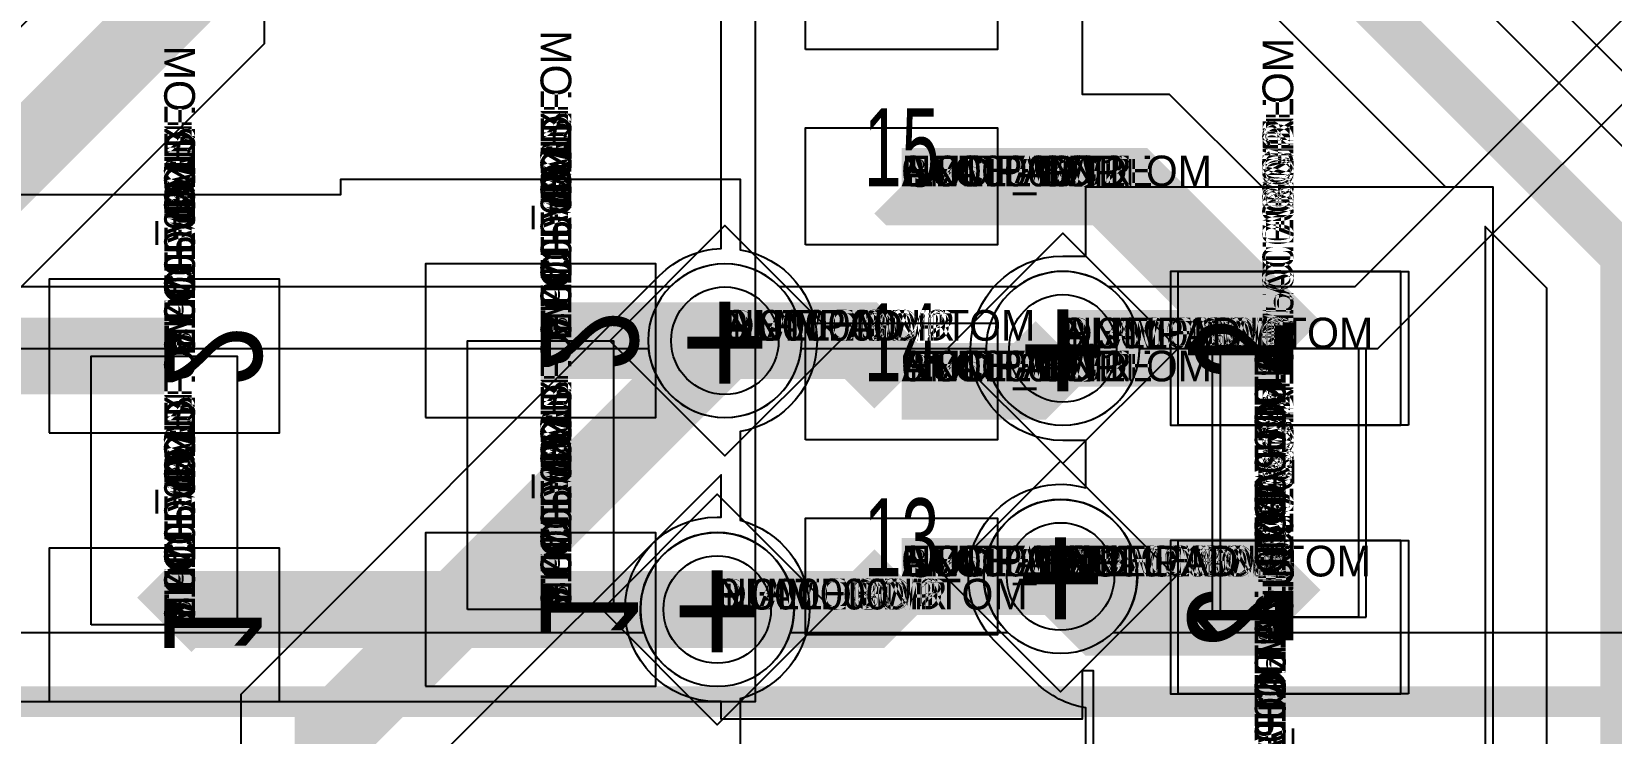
# Model space of a CAD drawing. Extents: x 0 to 323, y 0 to 320.
# Drawn here: x 141.05 to 151.33, y 237.35 to 241.92 of the extents above; entities that cross this region are included whole.
import ezdxf
from ezdxf.enums import TextEntityAlignment as Align

# ---------------------------------------------------------------- set-up
doc = ezdxf.new("R2010")
doc.units = 0
doc.header["$MEASUREMENT"] = 0
doc.layers.get('0').update_dxf_attribs({"linetype": 'CONTINUOUS'})
for name, color, linetype in [('CDN_FIGURES', 7, 'CONTINUOUS'), ('ETCH_BOTTOM', 7, 'CONTINUOUS'), ('ETCH_GND', 3, 'CONTINUOUS'), ('ETCH_INT1', 4, 'CONTINUOUS'), ('ETCH_INT2', 5, 'CONTINUOUS'), ('ETCH_PWR', 6, 'CONTINUOUS'), ('ETCH_TOP', 2, 'CONTINUOUS'), ('MANUFACTURING_NCLEGEND-1-6', 8, 'CONTINUOUS'), ('PACKAGE_GEOMETRY_ASSEMBLY_TOP', 11, 'CONTINUOUS'), ('PACKAGE_GEOMETRY_PIN_NUMBER', 9, 'CONTINUOUS')]:
    doc.layers.add(name, color=color, linetype=linetype)

# ---------------------------------------------------------------- blocks, each defined once
blk = doc.blocks.new('PAD_INFO')
for tag in ['SHAPE_TYPE', 'PAD_HEIGHT', 'PAD_LAYER', 'PAD_TYPE', 'PAD_WIDTH']:
    blk.add_attdef(tag, (0, 0), '', height=0.2)
at = {"flags": 2}
blk.add_attdef('CDN_TYPE', (0, 0), '', height=0.2, dxfattribs=at)
blk = doc.blocks.new('DRILL_INFO')
at = {"flags": 2}
blk.add_attdef('CDN_TYPE', (0, 0), '', height=0.2, dxfattribs=at)
for tag in ['FSHAPE', 'FCHAR', 'DRILL_HEIGHT', 'DIAMETER', 'PLATED', 'DRILL_WIDTH']:
    blk.add_attdef(tag, (0, 0), '', height=0.2)
blk = doc.blocks.new('VIA0700X0300')
at = {"layer": 'ETCH_BOTTOM'}
blk.add_circle((0, 0), 0.35, dxfattribs=at)
at = {"layer": 'ETCH_GND'}
blk.add_circle((0, 0), 0.35, dxfattribs=at)
at = {"layer": 'ETCH_INT1'}
blk.add_circle((0, 0), 0.35, dxfattribs=at)
at = {"layer": 'ETCH_INT2'}
blk.add_circle((0, 0), 0.35, dxfattribs=at)
at = {"layer": 'ETCH_PWR'}
blk.add_circle((0, 0), 0.35, dxfattribs=at)
at = {"layer": 'ETCH_TOP'}
blk.add_circle((0, 0), 0.35, dxfattribs=at)
ref = blk.add_blockref('PAD_INFO', (0, 0))
ref.add_attrib('PAD_LAYER', 'ETCH_TOP', (0, 0), dxfattribs={"height": 0.2})
ref.add_attrib('SHAPE_TYPE', 'NULL', (0, 0), dxfattribs={"height": 0.2})
ref.add_attrib('PAD_TYPE', 'ANTIPAD', (0, 0), dxfattribs={"height": 0.2})
ref.add_attrib('PAD_WIDTH', '0.000000', (0, 0), dxfattribs={"height": 0.2})
ref.add_attrib('PAD_HEIGHT', '0.000000', (0, 0), dxfattribs={"height": 0.2})
ref = blk.add_blockref('PAD_INFO', (0, 0))
ref.add_attrib('PAD_LAYER', 'ETCH_GND', (0, 0), dxfattribs={"height": 0.2})
ref.add_attrib('SHAPE_TYPE', 'NULL', (0, 0), dxfattribs={"height": 0.2})
ref.add_attrib('PAD_TYPE', 'ANTIPAD', (0, 0), dxfattribs={"height": 0.2})
ref.add_attrib('PAD_WIDTH', '0.000000', (0, 0), dxfattribs={"height": 0.2})
ref.add_attrib('PAD_HEIGHT', '0.000000', (0, 0), dxfattribs={"height": 0.2})
ref = blk.add_blockref('PAD_INFO', (0, 0))
ref.add_attrib('PAD_LAYER', 'ETCH_INT1', (0, 0), dxfattribs={"height": 0.2})
ref.add_attrib('SHAPE_TYPE', 'NULL', (0, 0), dxfattribs={"height": 0.2})
ref.add_attrib('PAD_TYPE', 'ANTIPAD', (0, 0), dxfattribs={"height": 0.2})
ref.add_attrib('PAD_WIDTH', '0.000000', (0, 0), dxfattribs={"height": 0.2})
ref.add_attrib('PAD_HEIGHT', '0.000000', (0, 0), dxfattribs={"height": 0.2})
ref = blk.add_blockref('PAD_INFO', (0, 0))
ref.add_attrib('PAD_LAYER', 'ETCH_INT2', (0, 0), dxfattribs={"height": 0.2})
ref.add_attrib('SHAPE_TYPE', 'NULL', (0, 0), dxfattribs={"height": 0.2})
ref.add_attrib('PAD_TYPE', 'ANTIPAD', (0, 0), dxfattribs={"height": 0.2})
ref.add_attrib('PAD_WIDTH', '0.000000', (0, 0), dxfattribs={"height": 0.2})
ref.add_attrib('PAD_HEIGHT', '0.000000', (0, 0), dxfattribs={"height": 0.2})
ref = blk.add_blockref('PAD_INFO', (0, 0))
ref.add_attrib('PAD_LAYER', 'ETCH_PWR', (0, 0), dxfattribs={"height": 0.2})
ref.add_attrib('SHAPE_TYPE', 'NULL', (0, 0), dxfattribs={"height": 0.2})
ref.add_attrib('PAD_TYPE', 'ANTIPAD', (0, 0), dxfattribs={"height": 0.2})
ref.add_attrib('PAD_WIDTH', '0.000000', (0, 0), dxfattribs={"height": 0.2})
ref.add_attrib('PAD_HEIGHT', '0.000000', (0, 0), dxfattribs={"height": 0.2})
ref = blk.add_blockref('PAD_INFO', (0, 0))
ref.add_attrib('PAD_LAYER', 'ETCH_BOTTOM', (0, 0), dxfattribs={"height": 0.2})
ref.add_attrib('SHAPE_TYPE', 'NULL', (0, 0), dxfattribs={"height": 0.2})
ref.add_attrib('PAD_TYPE', 'ANTIPAD', (0, 0), dxfattribs={"height": 0.2})
ref.add_attrib('PAD_WIDTH', '0.000000', (0, 0), dxfattribs={"height": 0.2})
ref.add_attrib('PAD_HEIGHT', '0.000000', (0, 0), dxfattribs={"height": 0.2})
ref = blk.add_blockref('PAD_INFO', (0, 0))
ref.add_attrib('PAD_LAYER', 'ETCH_TOP', (0, 0), dxfattribs={"height": 0.2})
ref.add_attrib('SHAPE_TYPE', 'NULL', (0, 0), dxfattribs={"height": 0.2})
ref.add_attrib('PAD_TYPE', 'THERMAL', (0, 0), dxfattribs={"height": 0.2})
ref.add_attrib('PAD_WIDTH', '0.000000', (0, 0), dxfattribs={"height": 0.2})
ref.add_attrib('PAD_HEIGHT', '0.000000', (0, 0), dxfattribs={"height": 0.2})
ref = blk.add_blockref('PAD_INFO', (0, 0))
ref.add_attrib('PAD_LAYER', 'ETCH_GND', (0, 0), dxfattribs={"height": 0.2})
ref.add_attrib('SHAPE_TYPE', 'NULL', (0, 0), dxfattribs={"height": 0.2})
ref.add_attrib('PAD_TYPE', 'THERMAL', (0, 0), dxfattribs={"height": 0.2})
ref.add_attrib('PAD_WIDTH', '0.000000', (0, 0), dxfattribs={"height": 0.2})
ref.add_attrib('PAD_HEIGHT', '0.000000', (0, 0), dxfattribs={"height": 0.2})
ref = blk.add_blockref('PAD_INFO', (0, 0))
ref.add_attrib('PAD_LAYER', 'ETCH_INT1', (0, 0), dxfattribs={"height": 0.2})
ref.add_attrib('SHAPE_TYPE', 'NULL', (0, 0), dxfattribs={"height": 0.2})
ref.add_attrib('PAD_TYPE', 'THERMAL', (0, 0), dxfattribs={"height": 0.2})
ref.add_attrib('PAD_WIDTH', '0.000000', (0, 0), dxfattribs={"height": 0.2})
ref.add_attrib('PAD_HEIGHT', '0.000000', (0, 0), dxfattribs={"height": 0.2})
ref = blk.add_blockref('PAD_INFO', (0, 0))
ref.add_attrib('PAD_LAYER', 'ETCH_INT2', (0, 0), dxfattribs={"height": 0.2})
ref.add_attrib('SHAPE_TYPE', 'NULL', (0, 0), dxfattribs={"height": 0.2})
ref.add_attrib('PAD_TYPE', 'THERMAL', (0, 0), dxfattribs={"height": 0.2})
ref.add_attrib('PAD_WIDTH', '0.000000', (0, 0), dxfattribs={"height": 0.2})
ref.add_attrib('PAD_HEIGHT', '0.000000', (0, 0), dxfattribs={"height": 0.2})
ref = blk.add_blockref('PAD_INFO', (0, 0))
ref.add_attrib('PAD_LAYER', 'ETCH_PWR', (0, 0), dxfattribs={"height": 0.2})
ref.add_attrib('SHAPE_TYPE', 'NULL', (0, 0), dxfattribs={"height": 0.2})
ref.add_attrib('PAD_TYPE', 'THERMAL', (0, 0), dxfattribs={"height": 0.2})
ref.add_attrib('PAD_WIDTH', '0.000000', (0, 0), dxfattribs={"height": 0.2})
ref.add_attrib('PAD_HEIGHT', '0.000000', (0, 0), dxfattribs={"height": 0.2})
ref = blk.add_blockref('PAD_INFO', (0, 0))
ref.add_attrib('PAD_LAYER', 'ETCH_BOTTOM', (0, 0), dxfattribs={"height": 0.2})
ref.add_attrib('SHAPE_TYPE', 'NULL', (0, 0), dxfattribs={"height": 0.2})
ref.add_attrib('PAD_TYPE', 'THERMAL', (0, 0), dxfattribs={"height": 0.2})
ref.add_attrib('PAD_WIDTH', '0.000000', (0, 0), dxfattribs={"height": 0.2})
ref.add_attrib('PAD_HEIGHT', '0.000000', (0, 0), dxfattribs={"height": 0.2})
ref = blk.add_blockref('PAD_INFO', (0, 0))
ref.add_attrib('PAD_LAYER', 'ETCH_TOP', (0, 0), dxfattribs={"height": 0.2})
ref.add_attrib('SHAPE_TYPE', 'CIRCLE', (0, 0), dxfattribs={"height": 0.2})
ref.add_attrib('PAD_TYPE', 'REGULAR', (0, 0), dxfattribs={"height": 0.2})
ref.add_attrib('PAD_WIDTH', '0.700000', (0, 0), dxfattribs={"height": 0.2})
ref.add_attrib('PAD_HEIGHT', '0.700000', (0, 0), dxfattribs={"height": 0.2})
ref = blk.add_blockref('PAD_INFO', (0, 0))
ref.add_attrib('PAD_LAYER', 'ETCH_GND', (0, 0), dxfattribs={"height": 0.2})
ref.add_attrib('SHAPE_TYPE', 'CIRCLE', (0, 0), dxfattribs={"height": 0.2})
ref.add_attrib('PAD_TYPE', 'REGULAR', (0, 0), dxfattribs={"height": 0.2})
ref.add_attrib('PAD_WIDTH', '0.700000', (0, 0), dxfattribs={"height": 0.2})
ref.add_attrib('PAD_HEIGHT', '0.700000', (0, 0), dxfattribs={"height": 0.2})
ref = blk.add_blockref('PAD_INFO', (0, 0))
ref.add_attrib('PAD_LAYER', 'ETCH_INT1', (0, 0), dxfattribs={"height": 0.2})
ref.add_attrib('SHAPE_TYPE', 'CIRCLE', (0, 0), dxfattribs={"height": 0.2})
ref.add_attrib('PAD_TYPE', 'REGULAR', (0, 0), dxfattribs={"height": 0.2})
ref.add_attrib('PAD_WIDTH', '0.700000', (0, 0), dxfattribs={"height": 0.2})
ref.add_attrib('PAD_HEIGHT', '0.700000', (0, 0), dxfattribs={"height": 0.2})
ref = blk.add_blockref('PAD_INFO', (0, 0))
ref.add_attrib('PAD_LAYER', 'ETCH_INT2', (0, 0), dxfattribs={"height": 0.2})
ref.add_attrib('SHAPE_TYPE', 'CIRCLE', (0, 0), dxfattribs={"height": 0.2})
ref.add_attrib('PAD_TYPE', 'REGULAR', (0, 0), dxfattribs={"height": 0.2})
ref.add_attrib('PAD_WIDTH', '0.700000', (0, 0), dxfattribs={"height": 0.2})
ref.add_attrib('PAD_HEIGHT', '0.700000', (0, 0), dxfattribs={"height": 0.2})
ref = blk.add_blockref('PAD_INFO', (0, 0))
ref.add_attrib('PAD_LAYER', 'ETCH_PWR', (0, 0), dxfattribs={"height": 0.2})
ref.add_attrib('SHAPE_TYPE', 'CIRCLE', (0, 0), dxfattribs={"height": 0.2})
ref.add_attrib('PAD_TYPE', 'REGULAR', (0, 0), dxfattribs={"height": 0.2})
ref.add_attrib('PAD_WIDTH', '0.700000', (0, 0), dxfattribs={"height": 0.2})
ref.add_attrib('PAD_HEIGHT', '0.700000', (0, 0), dxfattribs={"height": 0.2})
ref = blk.add_blockref('PAD_INFO', (0, 0))
ref.add_attrib('PAD_LAYER', 'ETCH_BOTTOM', (0, 0), dxfattribs={"height": 0.2})
ref.add_attrib('SHAPE_TYPE', 'CIRCLE', (0, 0), dxfattribs={"height": 0.2})
ref.add_attrib('PAD_TYPE', 'REGULAR', (0, 0), dxfattribs={"height": 0.2})
ref.add_attrib('PAD_WIDTH', '0.700000', (0, 0), dxfattribs={"height": 0.2})
ref.add_attrib('PAD_HEIGHT', '0.700000', (0, 0), dxfattribs={"height": 0.2})
ref = blk.add_blockref('DRILL_INFO', (0, 0))
ref.add_attrib('DIAMETER', '0.300000', (0, 0), dxfattribs={"height": 0.2})
ref.add_attrib('PLATED', 'PLATED', (0, 0), dxfattribs={"height": 0.2})
ref.add_attrib('FSHAPE', 'DIAMOND', (0, 0), dxfattribs={"height": 0.2})
ref.add_attrib('FCHAR', '+', (0, 0), dxfattribs={"height": 0.2})
ref.add_attrib('DRILL_WIDTH', '1.500000', (0, 0), dxfattribs={"height": 0.2})
ref.add_attrib('DRILL_HEIGHT', '1.500000', (0, 0), dxfattribs={"height": 0.2})
for tag in ['CDN_TYPE', 'PIN']:
    blk.add_attdef(tag, (0, 0), '', height=0.2)
at = {"flags": 2}
for tag in ['PSTKNAME', 'BBV']:
    blk.add_attdef(tag, (0, 0), '', height=0.2, dxfattribs=at)
blk = doc.blocks.new('FIGURE_DIAMOND')
at = {"layer": 'CDN_FIGURES'}
blk.add_lwpolyline([(-0.5, 0), (0, 0.5), (0.5, 0), (0, -0.5)], close=True, dxfattribs=at)
blk = doc.blocks.new('RC1000X1500TS')
at = {"layer": 'ETCH_TOP'}
blk.add_lwpolyline([(-0.5, -0.75), (-0.5, 0.75), (0.5, 0.75), (0.5, -0.75)], close=True, dxfattribs=at)
ref = blk.add_blockref('PAD_INFO', (0, 0))
ref.add_attrib('PAD_LAYER', 'ETCH_TOP', (0, 0), dxfattribs={"height": 0.2})
ref.add_attrib('SHAPE_TYPE', 'NULL', (0, 0), dxfattribs={"height": 0.2})
ref.add_attrib('PAD_TYPE', 'ANTIPAD', (0, 0), dxfattribs={"height": 0.2})
ref.add_attrib('PAD_WIDTH', '0.000000', (0, 0), dxfattribs={"height": 0.2})
ref.add_attrib('PAD_HEIGHT', '0.000000', (0, 0), dxfattribs={"height": 0.2})
ref = blk.add_blockref('PAD_INFO', (0, 0))
ref.add_attrib('PAD_LAYER', 'ETCH_GND', (0, 0), dxfattribs={"height": 0.2})
ref.add_attrib('SHAPE_TYPE', 'NULL', (0, 0), dxfattribs={"height": 0.2})
ref.add_attrib('PAD_TYPE', 'ANTIPAD', (0, 0), dxfattribs={"height": 0.2})
ref.add_attrib('PAD_WIDTH', '0.000000', (0, 0), dxfattribs={"height": 0.2})
ref.add_attrib('PAD_HEIGHT', '0.000000', (0, 0), dxfattribs={"height": 0.2})
ref = blk.add_blockref('PAD_INFO', (0, 0))
ref.add_attrib('PAD_LAYER', 'ETCH_INT1', (0, 0), dxfattribs={"height": 0.2})
ref.add_attrib('SHAPE_TYPE', 'NULL', (0, 0), dxfattribs={"height": 0.2})
ref.add_attrib('PAD_TYPE', 'ANTIPAD', (0, 0), dxfattribs={"height": 0.2})
ref.add_attrib('PAD_WIDTH', '0.000000', (0, 0), dxfattribs={"height": 0.2})
ref.add_attrib('PAD_HEIGHT', '0.000000', (0, 0), dxfattribs={"height": 0.2})
ref = blk.add_blockref('PAD_INFO', (0, 0))
ref.add_attrib('PAD_LAYER', 'ETCH_INT2', (0, 0), dxfattribs={"height": 0.2})
ref.add_attrib('SHAPE_TYPE', 'NULL', (0, 0), dxfattribs={"height": 0.2})
ref.add_attrib('PAD_TYPE', 'ANTIPAD', (0, 0), dxfattribs={"height": 0.2})
ref.add_attrib('PAD_WIDTH', '0.000000', (0, 0), dxfattribs={"height": 0.2})
ref.add_attrib('PAD_HEIGHT', '0.000000', (0, 0), dxfattribs={"height": 0.2})
ref = blk.add_blockref('PAD_INFO', (0, 0))
ref.add_attrib('PAD_LAYER', 'ETCH_PWR', (0, 0), dxfattribs={"height": 0.2})
ref.add_attrib('SHAPE_TYPE', 'NULL', (0, 0), dxfattribs={"height": 0.2})
ref.add_attrib('PAD_TYPE', 'ANTIPAD', (0, 0), dxfattribs={"height": 0.2})
ref.add_attrib('PAD_WIDTH', '0.000000', (0, 0), dxfattribs={"height": 0.2})
ref.add_attrib('PAD_HEIGHT', '0.000000', (0, 0), dxfattribs={"height": 0.2})
ref = blk.add_blockref('PAD_INFO', (0, 0))
ref.add_attrib('PAD_LAYER', 'ETCH_BOTTOM', (0, 0), dxfattribs={"height": 0.2})
ref.add_attrib('SHAPE_TYPE', 'NULL', (0, 0), dxfattribs={"height": 0.2})
ref.add_attrib('PAD_TYPE', 'ANTIPAD', (0, 0), dxfattribs={"height": 0.2})
ref.add_attrib('PAD_WIDTH', '0.000000', (0, 0), dxfattribs={"height": 0.2})
ref.add_attrib('PAD_HEIGHT', '0.000000', (0, 0), dxfattribs={"height": 0.2})
ref = blk.add_blockref('PAD_INFO', (0, 0))
ref.add_attrib('PAD_LAYER', 'ETCH_TOP', (0, 0), dxfattribs={"height": 0.2})
ref.add_attrib('SHAPE_TYPE', 'NULL', (0, 0), dxfattribs={"height": 0.2})
ref.add_attrib('PAD_TYPE', 'THERMAL', (0, 0), dxfattribs={"height": 0.2})
ref.add_attrib('PAD_WIDTH', '0.000000', (0, 0), dxfattribs={"height": 0.2})
ref.add_attrib('PAD_HEIGHT', '0.000000', (0, 0), dxfattribs={"height": 0.2})
ref = blk.add_blockref('PAD_INFO', (0, 0))
ref.add_attrib('PAD_LAYER', 'ETCH_GND', (0, 0), dxfattribs={"height": 0.2})
ref.add_attrib('SHAPE_TYPE', 'NULL', (0, 0), dxfattribs={"height": 0.2})
ref.add_attrib('PAD_TYPE', 'THERMAL', (0, 0), dxfattribs={"height": 0.2})
ref.add_attrib('PAD_WIDTH', '0.000000', (0, 0), dxfattribs={"height": 0.2})
ref.add_attrib('PAD_HEIGHT', '0.000000', (0, 0), dxfattribs={"height": 0.2})
ref = blk.add_blockref('PAD_INFO', (0, 0))
ref.add_attrib('PAD_LAYER', 'ETCH_INT1', (0, 0), dxfattribs={"height": 0.2})
ref.add_attrib('SHAPE_TYPE', 'NULL', (0, 0), dxfattribs={"height": 0.2})
ref.add_attrib('PAD_TYPE', 'THERMAL', (0, 0), dxfattribs={"height": 0.2})
ref.add_attrib('PAD_WIDTH', '0.000000', (0, 0), dxfattribs={"height": 0.2})
ref.add_attrib('PAD_HEIGHT', '0.000000', (0, 0), dxfattribs={"height": 0.2})
ref = blk.add_blockref('PAD_INFO', (0, 0))
ref.add_attrib('PAD_LAYER', 'ETCH_INT2', (0, 0), dxfattribs={"height": 0.2})
ref.add_attrib('SHAPE_TYPE', 'NULL', (0, 0), dxfattribs={"height": 0.2})
ref.add_attrib('PAD_TYPE', 'THERMAL', (0, 0), dxfattribs={"height": 0.2})
ref.add_attrib('PAD_WIDTH', '0.000000', (0, 0), dxfattribs={"height": 0.2})
ref.add_attrib('PAD_HEIGHT', '0.000000', (0, 0), dxfattribs={"height": 0.2})
ref = blk.add_blockref('PAD_INFO', (0, 0))
ref.add_attrib('PAD_LAYER', 'ETCH_PWR', (0, 0), dxfattribs={"height": 0.2})
ref.add_attrib('SHAPE_TYPE', 'NULL', (0, 0), dxfattribs={"height": 0.2})
ref.add_attrib('PAD_TYPE', 'THERMAL', (0, 0), dxfattribs={"height": 0.2})
ref.add_attrib('PAD_WIDTH', '0.000000', (0, 0), dxfattribs={"height": 0.2})
ref.add_attrib('PAD_HEIGHT', '0.000000', (0, 0), dxfattribs={"height": 0.2})
ref = blk.add_blockref('PAD_INFO', (0, 0))
ref.add_attrib('PAD_LAYER', 'ETCH_BOTTOM', (0, 0), dxfattribs={"height": 0.2})
ref.add_attrib('SHAPE_TYPE', 'NULL', (0, 0), dxfattribs={"height": 0.2})
ref.add_attrib('PAD_TYPE', 'THERMAL', (0, 0), dxfattribs={"height": 0.2})
ref.add_attrib('PAD_WIDTH', '0.000000', (0, 0), dxfattribs={"height": 0.2})
ref.add_attrib('PAD_HEIGHT', '0.000000', (0, 0), dxfattribs={"height": 0.2})
ref = blk.add_blockref('PAD_INFO', (0, 0))
ref.add_attrib('PAD_LAYER', 'ETCH_GND', (0, 0), dxfattribs={"height": 0.2})
ref.add_attrib('SHAPE_TYPE', 'NULL', (0, 0), dxfattribs={"height": 0.2})
ref.add_attrib('PAD_TYPE', 'REGULAR', (0, 0), dxfattribs={"height": 0.2})
ref.add_attrib('PAD_WIDTH', '0.000000', (0, 0), dxfattribs={"height": 0.2})
ref.add_attrib('PAD_HEIGHT', '0.000000', (0, 0), dxfattribs={"height": 0.2})
ref = blk.add_blockref('PAD_INFO', (0, 0))
ref.add_attrib('PAD_LAYER', 'ETCH_INT1', (0, 0), dxfattribs={"height": 0.2})
ref.add_attrib('SHAPE_TYPE', 'NULL', (0, 0), dxfattribs={"height": 0.2})
ref.add_attrib('PAD_TYPE', 'REGULAR', (0, 0), dxfattribs={"height": 0.2})
ref.add_attrib('PAD_WIDTH', '0.000000', (0, 0), dxfattribs={"height": 0.2})
ref.add_attrib('PAD_HEIGHT', '0.000000', (0, 0), dxfattribs={"height": 0.2})
ref = blk.add_blockref('PAD_INFO', (0, 0))
ref.add_attrib('PAD_LAYER', 'ETCH_INT2', (0, 0), dxfattribs={"height": 0.2})
ref.add_attrib('SHAPE_TYPE', 'NULL', (0, 0), dxfattribs={"height": 0.2})
ref.add_attrib('PAD_TYPE', 'REGULAR', (0, 0), dxfattribs={"height": 0.2})
ref.add_attrib('PAD_WIDTH', '0.000000', (0, 0), dxfattribs={"height": 0.2})
ref.add_attrib('PAD_HEIGHT', '0.000000', (0, 0), dxfattribs={"height": 0.2})
ref = blk.add_blockref('PAD_INFO', (0, 0))
ref.add_attrib('PAD_LAYER', 'ETCH_PWR', (0, 0), dxfattribs={"height": 0.2})
ref.add_attrib('SHAPE_TYPE', 'NULL', (0, 0), dxfattribs={"height": 0.2})
ref.add_attrib('PAD_TYPE', 'REGULAR', (0, 0), dxfattribs={"height": 0.2})
ref.add_attrib('PAD_WIDTH', '0.000000', (0, 0), dxfattribs={"height": 0.2})
ref.add_attrib('PAD_HEIGHT', '0.000000', (0, 0), dxfattribs={"height": 0.2})
ref = blk.add_blockref('PAD_INFO', (0, 0))
ref.add_attrib('PAD_LAYER', 'ETCH_BOTTOM', (0, 0), dxfattribs={"height": 0.2})
ref.add_attrib('SHAPE_TYPE', 'NULL', (0, 0), dxfattribs={"height": 0.2})
ref.add_attrib('PAD_TYPE', 'REGULAR', (0, 0), dxfattribs={"height": 0.2})
ref.add_attrib('PAD_WIDTH', '0.000000', (0, 0), dxfattribs={"height": 0.2})
ref.add_attrib('PAD_HEIGHT', '0.000000', (0, 0), dxfattribs={"height": 0.2})
ref = blk.add_blockref('DRILL_INFO', (0, 0))
ref.add_attrib('DIAMETER', '0.000000', (0, 0), dxfattribs={"height": 0.2})
ref.add_attrib('PLATED', 'PLATED', (0, 0), dxfattribs={"height": 0.2})
ref.add_attrib('FSHAPE', 'NULL', (0, 0), dxfattribs={"height": 0.2})
ref.add_attrib('DRILL_WIDTH', '0.000000', (0, 0), dxfattribs={"height": 0.2})
ref.add_attrib('DRILL_HEIGHT', '0.000000', (0, 0), dxfattribs={"height": 0.2})
ref = blk.add_blockref('PAD_INFO', (0, 0))
ref.add_attrib('PAD_LAYER', 'ETCH_TOP', (0, 0), dxfattribs={"height": 0.2})
ref.add_attrib('SHAPE_TYPE', 'RECTANGLE', (0, 0), dxfattribs={"height": 0.2})
ref.add_attrib('PAD_TYPE', 'REGULAR', (0, 0), dxfattribs={"height": 0.2})
ref.add_attrib('PAD_WIDTH', '1.000000', (0, 0), dxfattribs={"height": 0.2})
ref.add_attrib('PAD_HEIGHT', '1.500000', (0, 0), dxfattribs={"height": 0.2})
for tag in ['CDN_TYPE', 'PIN']:
    blk.add_attdef(tag, (0, 0), '', height=0.2)
at = {"flags": 2}
for tag in ['PSTKNAME', 'BBV']:
    blk.add_attdef(tag, (0, 0), '', height=0.2, dxfattribs=at)
blk = doc.blocks.new('F56')
at = {"layer": 'PACKAGE_GEOMETRY_ASSEMBLY_TOP'}
blk.add_lwpolyline([(0, -0.475), (1.75, -0.475), (1.75, 0.475), (0, 0.475)], close=True, dxfattribs=at)
at = {"layer": 'ETCH_TOP'}
ref = blk.add_blockref('RC1000X1500TS', (0, 0), dxfattribs=at)
ref.add_attrib('CDN_TYPE', 'PIN', (0, 0), dxfattribs={"height": 0.2})
ref.add_attrib('PIN', '1', (0, 0), dxfattribs={"height": 0.2})
ref = blk.add_blockref('RC1000X1500TS', (1.75, 0), dxfattribs=at)
ref.add_attrib('CDN_TYPE', 'PIN', (0, 0), dxfattribs={"height": 0.2})
ref.add_attrib('PIN', '2', (0, 0), dxfattribs={"height": 0.2})
at = {"flags": 2}
for tag in ['SYMBOL_TYPE', 'CDN_TYPE', 'REFDES']:
    blk.add_attdef(tag, (0, 0), '', height=0.2, dxfattribs=at)
blk = doc.blocks.new('RC1250X0760TS')
at = {"layer": 'ETCH_TOP'}
blk.add_lwpolyline([(-0.625, -0.38), (-0.625, 0.38), (0.625, 0.38), (0.625, -0.38)], close=True, dxfattribs=at)
ref = blk.add_blockref('PAD_INFO', (0, 0))
ref.add_attrib('PAD_LAYER', 'ETCH_TOP', (0, 0), dxfattribs={"height": 0.2})
ref.add_attrib('SHAPE_TYPE', 'NULL', (0, 0), dxfattribs={"height": 0.2})
ref.add_attrib('PAD_TYPE', 'ANTIPAD', (0, 0), dxfattribs={"height": 0.2})
ref.add_attrib('PAD_WIDTH', '0.000000', (0, 0), dxfattribs={"height": 0.2})
ref.add_attrib('PAD_HEIGHT', '0.000000', (0, 0), dxfattribs={"height": 0.2})
ref = blk.add_blockref('PAD_INFO', (0, 0))
ref.add_attrib('PAD_LAYER', 'ETCH_GND', (0, 0), dxfattribs={"height": 0.2})
ref.add_attrib('SHAPE_TYPE', 'NULL', (0, 0), dxfattribs={"height": 0.2})
ref.add_attrib('PAD_TYPE', 'ANTIPAD', (0, 0), dxfattribs={"height": 0.2})
ref.add_attrib('PAD_WIDTH', '0.000000', (0, 0), dxfattribs={"height": 0.2})
ref.add_attrib('PAD_HEIGHT', '0.000000', (0, 0), dxfattribs={"height": 0.2})
ref = blk.add_blockref('PAD_INFO', (0, 0))
ref.add_attrib('PAD_LAYER', 'ETCH_INT1', (0, 0), dxfattribs={"height": 0.2})
ref.add_attrib('SHAPE_TYPE', 'NULL', (0, 0), dxfattribs={"height": 0.2})
ref.add_attrib('PAD_TYPE', 'ANTIPAD', (0, 0), dxfattribs={"height": 0.2})
ref.add_attrib('PAD_WIDTH', '0.000000', (0, 0), dxfattribs={"height": 0.2})
ref.add_attrib('PAD_HEIGHT', '0.000000', (0, 0), dxfattribs={"height": 0.2})
ref = blk.add_blockref('PAD_INFO', (0, 0))
ref.add_attrib('PAD_LAYER', 'ETCH_INT2', (0, 0), dxfattribs={"height": 0.2})
ref.add_attrib('SHAPE_TYPE', 'NULL', (0, 0), dxfattribs={"height": 0.2})
ref.add_attrib('PAD_TYPE', 'ANTIPAD', (0, 0), dxfattribs={"height": 0.2})
ref.add_attrib('PAD_WIDTH', '0.000000', (0, 0), dxfattribs={"height": 0.2})
ref.add_attrib('PAD_HEIGHT', '0.000000', (0, 0), dxfattribs={"height": 0.2})
ref = blk.add_blockref('PAD_INFO', (0, 0))
ref.add_attrib('PAD_LAYER', 'ETCH_PWR', (0, 0), dxfattribs={"height": 0.2})
ref.add_attrib('SHAPE_TYPE', 'NULL', (0, 0), dxfattribs={"height": 0.2})
ref.add_attrib('PAD_TYPE', 'ANTIPAD', (0, 0), dxfattribs={"height": 0.2})
ref.add_attrib('PAD_WIDTH', '0.000000', (0, 0), dxfattribs={"height": 0.2})
ref.add_attrib('PAD_HEIGHT', '0.000000', (0, 0), dxfattribs={"height": 0.2})
ref = blk.add_blockref('PAD_INFO', (0, 0))
ref.add_attrib('PAD_LAYER', 'ETCH_BOTTOM', (0, 0), dxfattribs={"height": 0.2})
ref.add_attrib('SHAPE_TYPE', 'NULL', (0, 0), dxfattribs={"height": 0.2})
ref.add_attrib('PAD_TYPE', 'ANTIPAD', (0, 0), dxfattribs={"height": 0.2})
ref.add_attrib('PAD_WIDTH', '0.000000', (0, 0), dxfattribs={"height": 0.2})
ref.add_attrib('PAD_HEIGHT', '0.000000', (0, 0), dxfattribs={"height": 0.2})
ref = blk.add_blockref('PAD_INFO', (0, 0))
ref.add_attrib('PAD_LAYER', 'ETCH_TOP', (0, 0), dxfattribs={"height": 0.2})
ref.add_attrib('SHAPE_TYPE', 'NULL', (0, 0), dxfattribs={"height": 0.2})
ref.add_attrib('PAD_TYPE', 'THERMAL', (0, 0), dxfattribs={"height": 0.2})
ref.add_attrib('PAD_WIDTH', '0.000000', (0, 0), dxfattribs={"height": 0.2})
ref.add_attrib('PAD_HEIGHT', '0.000000', (0, 0), dxfattribs={"height": 0.2})
ref = blk.add_blockref('PAD_INFO', (0, 0))
ref.add_attrib('PAD_LAYER', 'ETCH_GND', (0, 0), dxfattribs={"height": 0.2})
ref.add_attrib('SHAPE_TYPE', 'NULL', (0, 0), dxfattribs={"height": 0.2})
ref.add_attrib('PAD_TYPE', 'THERMAL', (0, 0), dxfattribs={"height": 0.2})
ref.add_attrib('PAD_WIDTH', '0.000000', (0, 0), dxfattribs={"height": 0.2})
ref.add_attrib('PAD_HEIGHT', '0.000000', (0, 0), dxfattribs={"height": 0.2})
ref = blk.add_blockref('PAD_INFO', (0, 0))
ref.add_attrib('PAD_LAYER', 'ETCH_INT1', (0, 0), dxfattribs={"height": 0.2})
ref.add_attrib('SHAPE_TYPE', 'NULL', (0, 0), dxfattribs={"height": 0.2})
ref.add_attrib('PAD_TYPE', 'THERMAL', (0, 0), dxfattribs={"height": 0.2})
ref.add_attrib('PAD_WIDTH', '0.000000', (0, 0), dxfattribs={"height": 0.2})
ref.add_attrib('PAD_HEIGHT', '0.000000', (0, 0), dxfattribs={"height": 0.2})
ref = blk.add_blockref('PAD_INFO', (0, 0))
ref.add_attrib('PAD_LAYER', 'ETCH_INT2', (0, 0), dxfattribs={"height": 0.2})
ref.add_attrib('SHAPE_TYPE', 'NULL', (0, 0), dxfattribs={"height": 0.2})
ref.add_attrib('PAD_TYPE', 'THERMAL', (0, 0), dxfattribs={"height": 0.2})
ref.add_attrib('PAD_WIDTH', '0.000000', (0, 0), dxfattribs={"height": 0.2})
ref.add_attrib('PAD_HEIGHT', '0.000000', (0, 0), dxfattribs={"height": 0.2})
ref = blk.add_blockref('PAD_INFO', (0, 0))
ref.add_attrib('PAD_LAYER', 'ETCH_PWR', (0, 0), dxfattribs={"height": 0.2})
ref.add_attrib('SHAPE_TYPE', 'NULL', (0, 0), dxfattribs={"height": 0.2})
ref.add_attrib('PAD_TYPE', 'THERMAL', (0, 0), dxfattribs={"height": 0.2})
ref.add_attrib('PAD_WIDTH', '0.000000', (0, 0), dxfattribs={"height": 0.2})
ref.add_attrib('PAD_HEIGHT', '0.000000', (0, 0), dxfattribs={"height": 0.2})
ref = blk.add_blockref('PAD_INFO', (0, 0))
ref.add_attrib('PAD_LAYER', 'ETCH_BOTTOM', (0, 0), dxfattribs={"height": 0.2})
ref.add_attrib('SHAPE_TYPE', 'NULL', (0, 0), dxfattribs={"height": 0.2})
ref.add_attrib('PAD_TYPE', 'THERMAL', (0, 0), dxfattribs={"height": 0.2})
ref.add_attrib('PAD_WIDTH', '0.000000', (0, 0), dxfattribs={"height": 0.2})
ref.add_attrib('PAD_HEIGHT', '0.000000', (0, 0), dxfattribs={"height": 0.2})
ref = blk.add_blockref('PAD_INFO', (0, 0))
ref.add_attrib('PAD_LAYER', 'ETCH_TOP', (0, 0), dxfattribs={"height": 0.2})
ref.add_attrib('SHAPE_TYPE', 'RECTANGLE', (0, 0), dxfattribs={"height": 0.2})
ref.add_attrib('PAD_TYPE', 'REGULAR', (0, 0), dxfattribs={"height": 0.2})
ref.add_attrib('PAD_WIDTH', '1.250000', (0, 0), dxfattribs={"height": 0.2})
ref.add_attrib('PAD_HEIGHT', '0.760000', (0, 0), dxfattribs={"height": 0.2})
ref = blk.add_blockref('PAD_INFO', (0, 0))
ref.add_attrib('PAD_LAYER', 'ETCH_GND', (0, 0), dxfattribs={"height": 0.2})
ref.add_attrib('SHAPE_TYPE', 'NULL', (0, 0), dxfattribs={"height": 0.2})
ref.add_attrib('PAD_TYPE', 'REGULAR', (0, 0), dxfattribs={"height": 0.2})
ref.add_attrib('PAD_WIDTH', '0.000000', (0, 0), dxfattribs={"height": 0.2})
ref.add_attrib('PAD_HEIGHT', '0.000000', (0, 0), dxfattribs={"height": 0.2})
ref = blk.add_blockref('PAD_INFO', (0, 0))
ref.add_attrib('PAD_LAYER', 'ETCH_INT1', (0, 0), dxfattribs={"height": 0.2})
ref.add_attrib('SHAPE_TYPE', 'NULL', (0, 0), dxfattribs={"height": 0.2})
ref.add_attrib('PAD_TYPE', 'REGULAR', (0, 0), dxfattribs={"height": 0.2})
ref.add_attrib('PAD_WIDTH', '0.000000', (0, 0), dxfattribs={"height": 0.2})
ref.add_attrib('PAD_HEIGHT', '0.000000', (0, 0), dxfattribs={"height": 0.2})
ref = blk.add_blockref('PAD_INFO', (0, 0))
ref.add_attrib('PAD_LAYER', 'ETCH_INT2', (0, 0), dxfattribs={"height": 0.2})
ref.add_attrib('SHAPE_TYPE', 'NULL', (0, 0), dxfattribs={"height": 0.2})
ref.add_attrib('PAD_TYPE', 'REGULAR', (0, 0), dxfattribs={"height": 0.2})
ref.add_attrib('PAD_WIDTH', '0.000000', (0, 0), dxfattribs={"height": 0.2})
ref.add_attrib('PAD_HEIGHT', '0.000000', (0, 0), dxfattribs={"height": 0.2})
ref = blk.add_blockref('PAD_INFO', (0, 0))
ref.add_attrib('PAD_LAYER', 'ETCH_PWR', (0, 0), dxfattribs={"height": 0.2})
ref.add_attrib('SHAPE_TYPE', 'NULL', (0, 0), dxfattribs={"height": 0.2})
ref.add_attrib('PAD_TYPE', 'REGULAR', (0, 0), dxfattribs={"height": 0.2})
ref.add_attrib('PAD_WIDTH', '0.000000', (0, 0), dxfattribs={"height": 0.2})
ref.add_attrib('PAD_HEIGHT', '0.000000', (0, 0), dxfattribs={"height": 0.2})
ref = blk.add_blockref('PAD_INFO', (0, 0))
ref.add_attrib('PAD_LAYER', 'ETCH_BOTTOM', (0, 0), dxfattribs={"height": 0.2})
ref.add_attrib('SHAPE_TYPE', 'NULL', (0, 0), dxfattribs={"height": 0.2})
ref.add_attrib('PAD_TYPE', 'REGULAR', (0, 0), dxfattribs={"height": 0.2})
ref.add_attrib('PAD_WIDTH', '0.000000', (0, 0), dxfattribs={"height": 0.2})
ref.add_attrib('PAD_HEIGHT', '0.000000', (0, 0), dxfattribs={"height": 0.2})
ref = blk.add_blockref('DRILL_INFO', (0, 0))
ref.add_attrib('DIAMETER', '0.000000', (0, 0), dxfattribs={"height": 0.2})
ref.add_attrib('PLATED', 'PLATED', (0, 0), dxfattribs={"height": 0.2})
ref.add_attrib('FSHAPE', 'NULL', (0, 0), dxfattribs={"height": 0.2})
ref.add_attrib('DRILL_WIDTH', '0.000000', (0, 0), dxfattribs={"height": 0.2})
ref.add_attrib('DRILL_HEIGHT', '0.000000', (0, 0), dxfattribs={"height": 0.2})
for tag in ['CDN_TYPE', 'PIN']:
    blk.add_attdef(tag, (0, 0), '', height=0.2)
at = {"flags": 2}
for tag in ['PSTKNAME', 'BBV']:
    blk.add_attdef(tag, (0, 0), '', height=0.2, dxfattribs=at)
blk = doc.blocks.new('SO-24W')
at = {"layer": 'PACKAGE_GEOMETRY_ASSEMBLY_TOP'}
blk.add_lwpolyline([(-3.8, -7.8), (3.8, -7.8), (3.8, 7.8), (-3.8, 7.8)], close=True, dxfattribs=at)
at = {"layer": 'ETCH_TOP'}
ref = blk.add_blockref('RC1250X0760TS', (-4.75, -6.985), dxfattribs=at)
ref.add_attrib('CDN_TYPE', 'PIN', (0, 0), dxfattribs={"height": 0.2})
ref.add_attrib('PIN', '12', (0, 0), dxfattribs={"height": 0.2})
ref = blk.add_blockref('RC1250X0760TS', (-4.75, -4.445), dxfattribs=at)
ref.add_attrib('CDN_TYPE', 'PIN', (0, 0), dxfattribs={"height": 0.2})
ref.add_attrib('PIN', '10', (0, 0), dxfattribs={"height": 0.2})
ref = blk.add_blockref('RC1250X0760TS', (-4.75, -3.175), dxfattribs=at)
ref.add_attrib('CDN_TYPE', 'PIN', (0, 0), dxfattribs={"height": 0.2})
ref.add_attrib('PIN', '9', (0, 0), dxfattribs={"height": 0.2})
ref = blk.add_blockref('RC1250X0760TS', (-4.75, -5.715), dxfattribs=at)
ref.add_attrib('CDN_TYPE', 'PIN', (0, 0), dxfattribs={"height": 0.2})
ref.add_attrib('PIN', '11', (0, 0), dxfattribs={"height": 0.2})
ref = blk.add_blockref('RC1250X0760TS', (4.75, -3.175), dxfattribs=at)
ref.add_attrib('CDN_TYPE', 'PIN', (0, 0), dxfattribs={"height": 0.2})
ref.add_attrib('PIN', '16', (0, 0), dxfattribs={"height": 0.2})
ref = blk.add_blockref('RC1250X0760TS', (4.75, -6.985), dxfattribs=at)
ref.add_attrib('CDN_TYPE', 'PIN', (0, 0), dxfattribs={"height": 0.2})
ref.add_attrib('PIN', '13', (0, 0), dxfattribs={"height": 0.2})
ref = blk.add_blockref('RC1250X0760TS', (4.75, -4.445), dxfattribs=at)
ref.add_attrib('CDN_TYPE', 'PIN', (0, 0), dxfattribs={"height": 0.2})
ref.add_attrib('PIN', '15', (0, 0), dxfattribs={"height": 0.2})
ref = blk.add_blockref('RC1250X0760TS', (4.75, -5.715), dxfattribs=at)
ref.add_attrib('CDN_TYPE', 'PIN', (0, 0), dxfattribs={"height": 0.2})
ref.add_attrib('PIN', '14', (0, 0), dxfattribs={"height": 0.2})
at = {"flags": 2}
for tag in ['SYMBOL_TYPE', 'CDN_TYPE', 'REFDES']:
    blk.add_attdef(tag, (0, 0), '', height=0.2, dxfattribs=at)

msp = doc.modelspace()

# ---------------------------------------------------------------- linework, layer by layer
at = {"layer": 'ETCH_BOTTOM'}
for points, format in [([(154.438, 238.631), (150.513, 242.557), (150.513, 255.218), (148.043, 257.687, -1.32274)], "xyb"), ([(147.913, 237.055), (147.913, 237.514, -0.155693), (147.588, 237.681), (147.323, 237.946, -0.773929), (147.913, 238.947), (147.913, 239.255), (147.763, 239.255, -1), (147.763, 240.456), (147.913, 240.456), (147.913, 240.906), (150.255, 240.906), (147.478, 243.683), (147.478, 244.491, -1.558329), (148.478, 244.491), (148.478, 244.098), (151.913, 240.663), (151.913, 232.313)], "xyb"), ([(147.978, 244.72, 0.3, 0.3, 0), (147.978, 243.89, 0.3, 0.3, 0), (151.413, 240.455, 0.3, 0.3, 0), (151.413, 232.105, 0.3, 0.3, 0), (153.063, 230.455, 0.3, 0.3, 0), (153.063, 212.455, 0.3, 0.3, 0), (152.263, 211.655, 0.3, 0.3, 0), (152.263, 209.805, 0.3, 0.3, 0)], "xyseb"), ([(144.363, 239.905, 0.5, 0.5, 0), (145.563, 239.905, 0.5, 0.5, 0)], "xyseb"), ([(141.913, 239.805, 0.5, 0.5, 0), (139.513, 239.805, 0.5, 0.5, 0)], "xyseb"), ([(149.213, 239.855, 0.5, 0.5, 0), (147.763, 239.855, 0.5, 0.5, 0)], "xyseb"), ([(149.213, 238.105, 0.5, 0.5, 0), (148.013, 238.105, 0.5, 0.5, 0), (147.748, 238.37, 0.5, 0.5, 0)], "xyseb"), ([(144.363, 238.155, 0.5, 0.5, 0), (142.013, 238.155, 0.5, 0.5, 0), (141.913, 238.055, 0.5, 0.5, 0)], "xyseb"), ([(144.363, 238.155, 0.5, 0.5, 0), (145.513, 238.155, 0.5, 0.5, 0)], "xyseb")]:
    msp.add_lwpolyline(points, format=format, dxfattribs=at)
msp.add_lwpolyline([(143.213, 237.005), (138.213, 237.005), (138.213, 237.568, -0.040646), (138.138, 237.631), (137.823, 237.946, -0.64722), (138.213, 238.97), (138.213, 239.041, -0.943127), (138.213, 240.24), (138.213, 240.856), (143.063, 240.856), (143.063, 240.956), (145.663, 240.956), (145.663, 240.497, -0.845035), (145.663, 239.314), (145.663, 238.736, -0.774485), (145.663, 237.574), (145.663, 237.105), (143.213, 237.105)], format="xyb", close=True, dxfattribs=at)
msp.add_lwpolyline([(150.913, 234.806), (150.913, 240.248), (150.513, 240.648), (150.513, 237.055)], dxfattribs=at)
at = {"layer": 'ETCH_GND'}
for points in [[(146.063, 239.905, 1), (145.063, 239.905, 1)], [(148.263, 239.855, 1), (147.263, 239.855, 1)], [(148.248, 238.37, 1), (147.248, 238.37, 1)], [(146.013, 238.155, 1), (145.013, 238.155, 1)]]:
    msp.add_lwpolyline(points, format="xyb", close=True, dxfattribs=at)
at = {"layer": 'ETCH_INT1'}
for points, format in [([(124.713, 243.656), (127.963, 243.656), (129.608, 242.011), (129.608, 241.647), (133.249, 238.006), (135.562, 238.006), (135.912, 238.356), (137.113, 238.356), (137.463, 238.006), (137.906, 238.006, -2.529287), (138.59, 238.006), (145.036, 238.006, -1.362386), (145.99, 238.006), (147.406, 238.006, -2.529287), (148.09, 238.006), (155.555, 238.006), (157.393, 236.168)], "xyb"), ([(153.803, 232.783, 0.2, 0.2, 0), (154.165, 233.145, 0.2, 0.2, 0), (156.373, 233.145, 0.2, 0.2, 0), (156.943, 233.715, 0.2, 0.2, 0), (156.943, 235.981, 0.2, 0.2, 0), (155.368, 237.555, 0.2, 0.2, 0), (137.277, 237.555, 0.2, 0.2, 0), (136.927, 237.905, 0.2, 0.2, 0), (136.098, 237.905, 0.2, 0.2, 0), (135.748, 237.555, 0.2, 0.2, 0), (133.063, 237.555, 0.2, 0.2, 0), (129.158, 241.46, 0.2, 0.2, 0), (129.158, 241.825, 0.2, 0.2, 0), (127.777, 243.205, 0.2, 0.2, 0), (46.153, 243.205, 0.2, 0.2, 0), (44.853, 241.905, 0.2, 0.2, 0), (30.743, 241.905, 0.2, 0.2, 0), (27.643, 238.805, 0.2, 0.2, 0), (18.683, 238.805, 0.2, 0.2, 0), (16.153, 236.275, 0.2, 0.2, 0), (11.643, 236.275, 0.2, 0.2, 0), (10.993, 236.925, 0.2, 0.2, 0)], "xyseb")]:
    msp.add_lwpolyline(points, format=format, dxfattribs=at)
for points in [[(146.063, 239.905, 1), (145.063, 239.905, 1)], [(148.263, 239.855, 1), (147.263, 239.855, 1)]]:
    msp.add_lwpolyline(points, format="xyb", close=True, dxfattribs=at)
at = {"layer": 'ETCH_INT2'}
for points in [[(175.28, 255.155), (162.563, 255.155), (162.463, 255.255), (161.913, 255.255), (157.313, 250.655), (157.313, 247.256), (157.294, 247.241, 0.471125), (157.294, 246.47), (157.313, 246.455), (157.313, 242.905), (157.213, 242.805), (152.213, 242.805), (149.663, 240.255), (148.063, 240.255), (148.05, 240.265, 0.316177), (147.475, 240.265), (147.462, 240.255), (145.92, 240.255), (145.906, 240.269, 0.397167), (145.22, 240.269), (145.205, 240.255), (126.515, 240.255)], [(126.313, 239.855), (137.657, 239.855, -0.471157), (137.757, 239.735, 1.210529), (138.739, 239.735, -0.471157), (138.838, 239.855), (145.063, 239.855), (145.071, 239.814, 0.831244), (146.054, 239.814), (146.062, 239.855), (147.26, 239.855), (147.265, 239.809, 0.91207), (148.261, 239.809), (148.265, 239.855), (149.813, 239.855), (152.213, 242.255), (161.241, 242.255), (161.253, 242.222, 0.696957), (162.192, 242.222), (162.204, 242.255), (180.663, 242.255)]]:
    msp.add_lwpolyline(points, format="xyb", dxfattribs=at)
for points in [[(147.748, 238.871, 1), (147.748, 237.87, 1)], [(145.513, 238.656, 1), (145.513, 237.655, 1)]]:
    msp.add_lwpolyline(points, format="xyb", close=True, dxfattribs=at)
at = {"layer": 'ETCH_PWR'}
for points in [[(146.063, 239.905, 1), (145.063, 239.905, 1)], [(148.263, 239.855, 1), (147.263, 239.855, 1)], [(148.248, 238.37, 1), (147.248, 238.37, 1)], [(146.013, 238.155, 1), (145.013, 238.155, 1)]]:
    msp.add_lwpolyline(points, format="xyb", close=True, dxfattribs=at)
at = {"layer": 'ETCH_TOP'}
for points, format in [([(147.888, 250.055), (147.888, 245.221), (147.978, 245.221, -1), (147.978, 244.22), (147.888, 244.22), (147.888, 241.511), (148.456, 241.511), (149.061, 240.906), (150.563, 240.906), (150.563, 237.055)], "xyb"), ([(138.388, 249.205), (138.388, 245.299, -0.760768), (138.388, 244.142), (138.388, 240.224, -0.273864), (138.827, 239.798), (141.363, 242.334), (141.363, 243.155, -1), (142.563, 243.155), (142.563, 241.837), (138.672, 237.946, -0.138311), (138.388, 237.787), (138.388, 237.44), (136.038, 237.44), (136.038, 237.555), (133.663, 237.555)], "xyb"), ([(142.413, 237.156), (142.413, 237.604), (145.138, 240.33, -0.188062), (145.538, 240.505), (145.538, 245.401, -0.830627), (145.538, 246.58), (145.538, 249.228, -0.733691)], "xyb"), ([(141.963, 243.155, 0.5, 0.5, 0), (141.963, 242.085, 0.5, 0.5, 0), (138.248, 238.37, 0.5, 0.5, 0)], "xyseb"), ([(148.963, 240.105, 0.5, 0.5, 0), (148.863, 240.105, 0.5, 0.5, 0), (148.063, 240.905, 0.5, 0.5, 0), (146.718, 240.905, 0.5, 0.5, 0), (146.713, 240.91, 0.5, 0.5, 0)], "xyseb"), ([(146.713, 240.91, 0.5, 0.5, 0), (148.208, 240.91, 0.5, 0.5, 0), (149.263, 239.855, 0.5, 0.5, 0)], "xyseb"), ([(145.563, 239.905, 0.5, 0.5, 0), (143.013, 237.355, 0.5, 0.5, 0), (143.013, 235.855, 0.5, 0.5, 0)], "xyseb"), ([(145.563, 239.905, 0.5, 0.5, 0), (146.448, 239.905, 0.5, 0.5, 0), (146.713, 239.64, 0.5, 0.5, 0)], "xyseb"), ([(146.713, 239.64, 0.5, 0.5, 0), (147.548, 239.64, 0.5, 0.5, 0), (147.763, 239.855, 0.5, 0.5, 0)], "xyseb"), ([(147.963, 237.055), (147.963, 237.755), (147.888, 237.755), (147.888, 237.44), (145.538, 237.44), (145.538, 237.555), (145.513, 237.555, -1), (145.513, 238.756), (145.538, 238.756), (145.538, 239.032), (143.661, 237.156)], "xyb"), ([(145.513, 238.155, 0.5, 0.5, 0), (146.498, 238.155, 0.5, 0.5, 0), (146.713, 238.37, 0.5, 0.5, 0)], "xyseb"), ([(146.713, 238.37, 0.5, 0.5, 0), (147.748, 238.37, 0.5, 0.5, 0)], "xyseb"), ([(148.963, 238.355, 0.5, 0.5, 0), (147.763, 238.355, 0.5, 0.5, 0), (147.748, 238.37, 0.5, 0.5, 0)], "xyseb"), ([(147.748, 238.37, 0.5, 0.5, 0), (148.998, 238.37, 0.5, 0.5, 0), (149.263, 238.105, 0.5, 0.5, 0)], "xyseb")]:
    msp.add_lwpolyline(points, format=format, dxfattribs=at)

# ---------------------------------------------------------------- block references
msp.add_blockref('SO-24W', (141.963, 245.355))
at = {"xscale": -1}
for p, rotation in [((144.363, 238.155), 270), ((141.913, 238.055), 270), ((149.213, 239.855), 90)]:
    msp.add_blockref('F56', p, dxfattribs=dict(at, rotation=rotation))
at = {"rotation": 90}
msp.add_blockref('F56', (149.263, 238.105), dxfattribs=at)
at = {"layer": 'ETCH_TOP'}
for p in [(145.563, 239.905), (147.763, 239.855), (147.748, 238.37), (145.513, 238.155)]:
    msp.add_blockref('VIA0700X0300', p, dxfattribs=at)
at = {"layer": 'MANUFACTURING_NCLEGEND-1-6', "xscale": 1.5, "yscale": 1.5}
for p in [(145.563, 239.905), (147.763, 239.855), (147.748, 238.37), (145.513, 238.155)]:
    msp.add_blockref('FIGURE_DIAMOND', p, dxfattribs=at)

# ---------------------------------------------------------------- texts
at = {"layer": 'MANUFACTURING_NCLEGEND-1-6'}
for p in [(145.563, 239.905), (147.763, 239.855), (147.748, 238.37), (145.513, 238.155)]:
    msp.add_text('+', height=0.75, dxfattribs=at).set_placement(p, align=Align.MIDDLE_CENTER)
at = {"layer": 'PACKAGE_GEOMETRY_PIN_NUMBER', "width": 0.649606}
for s, p in [('15', (146.713, 240.91)), ('14', (146.713, 239.64)), ('13', (146.713, 238.37))]:
    msp.add_text(s, height=0.508, dxfattribs=at).set_placement(p, align=Align.CENTER)
at = {"layer": 'PACKAGE_GEOMETRY_PIN_NUMBER', "text_generation_flag": 2, "width": 0.88}
for s, rotation, p in [('2', 270, (144.363, 239.905)), ('2', 270, (141.913, 239.805)), ('1', 90, (149.213, 239.855)), ('1', 270, (144.363, 238.155)), ('1', 270, (141.913, 238.055)), ('2', 90, (149.213, 238.105))]:
    msp.add_text(s, height=0.635, rotation=rotation, dxfattribs=at).set_placement(p, align=Align.CENTER)
at = {"layer": 'PACKAGE_GEOMETRY_PIN_NUMBER', "width": 0.88}
for s, p in [('2', (149.263, 239.855)), ('1', (149.263, 238.105))]:
    msp.add_text(s, height=0.635, rotation=90, dxfattribs=at).set_placement(p, align=Align.CENTER)

doc.saveas('drawing.dxf')
